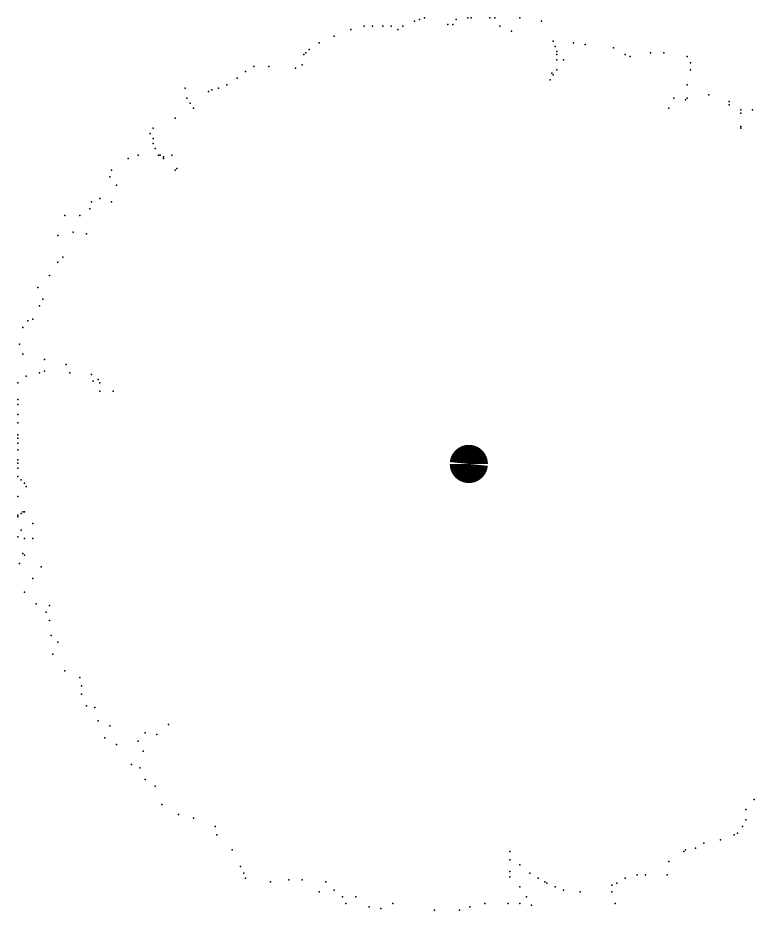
# Model space of a CAD drawing. Header units: metres. Extents: x 7 to 327053, y 40 to 7393807.
# Drawn here: x 326099.025 to 326100.256, y 7392861.958 to 7392863.452 of the extents above; entities that cross this region are included whole.
import ezdxf

# ---------------------------------------------------------------- set-up
doc = ezdxf.new("R2010")
doc.units = ezdxf.units.M
doc.layers.get('0').update_dxf_attribs({"lineweight": 18})
doc.layers.add('VEGET', color=64, linetype='Continuous')

# ---------------------------------------------------------------- blocks, each defined once
blk = doc.blocks.new('A$C0D2935C8')
at = {"const_width": 0.256}
blk.add_lwpolyline([(5.917, 5.978, 1), (6.173, 5.978, 1)], format="xyb", close=True, dxfattribs=at)
for p in [(4.643, 11.843), (4.755, 11.843), (4.89, 11.843), (5.002, 11.843), (5.159, 11.843), (5.316, 11.91), (5.383, 11.932), (5.45, 11.955), (5.764, 11.865), (5.832, 11.865), (5.876, 11.932), (6.033, 11.955), (6.078, 11.955), (6.325, 11.955), (6.392, 11.955), (6.46, 11.843), (6.729, 11.955), (7.02, 11.91), (7.02, 11.91), (4.463, 11.798), (5.091, 11.798), (6.616, 11.776), (4.037, 11.618), (4.239, 11.708), (7.177, 11.641), (7.447, 11.618), (3.858, 11.484), (3.903, 11.529), (7.2, 11.573), (7.222, 11.506), (7.603, 11.596), (7.985, 11.551), (8.478, 11.484), (8.658, 11.484), (3.835, 11.462), (7.222, 11.462), (7.222, 11.394), (7.312, 11.394), (8.142, 11.462), (8.209, 11.439), (8.972, 11.439), (3.162, 11.304), (3.162, 11.304), (3.364, 11.304), (3.723, 11.282), (3.813, 11.327), (7.222, 11.259), (9.017, 11.35), (9.017, 11.259), (9.017, 11.259), (2.938, 11.147), (3.05, 11.237), (7.133, 11.125), (7.133, 11.125), (7.155, 11.215), (7.177, 11.192), (2.243, 11.013), (2.691, 11.013), (2.803, 11.058), (8.972, 11.058), (2.557, 10.968), (2.602, 10.991), (9.263, 10.923), (2.265, 10.878), (2.31, 10.811), (8.792, 10.878), (8.949, 10.856), (8.972, 10.878), (9.532, 10.833), (9.532, 10.789), (2.355, 10.744), (8.725, 10.744), (9.69, 10.721), (9.69, 10.677), (9.846, 10.721), (2.108, 10.609), (10.048, 10.564), (1.772, 10.407), (1.816, 10.475), (9.69, 10.497), (9.69, 10.475), (10.071, 10.43), (1.816, 10.34), (9.959, 10.317), (1.816, 10.273), (1.839, 10.205), (1.48, 10.071), (1.615, 10.116), (1.884, 10.116), (1.906, 10.116), (1.951, 10.093), (1.951, 10.071), (2.063, 10.116), (10.183, 10.161), (10.183, 10.071), (10.407, 10.049), (2.131, 9.936), (1.233, 9.824), (1.256, 9.914), (2.108, 9.914), (10.407, 9.869), (1.323, 9.712), (10.609, 9.802), (10.654, 9.757), (10.587, 9.644), (0.987, 9.488), (1.099, 9.533), (1.256, 9.488), (10.833, 9.465), (0.964, 9.398), (10.968, 9.33), (0.628, 9.308), (0.83, 9.308), (10.99, 9.196), (0.538, 9.039), (0.74, 9.084), (0.919, 9.062), (11.215, 9.062), (11.282, 9.039), (0.605, 8.748), (11.215, 8.77), (0.538, 8.68), (11.215, 8.68), (0.426, 8.501), (11.035, 8.501), (11.08, 8.546), (11.282, 8.501), (11.035, 8.434), (11.102, 8.456), (11.484, 8.478), (11.484, 8.389), (0.269, 8.344), (11.461, 8.366), (0.336, 8.187), (0.291, 8.097), (11.461, 8.097), (11.461, 8.052), (0.134, 7.895), (0.202, 7.918), (11.551, 7.895), (11.686, 7.895), (0.067, 7.806), (11.753, 7.671), (11.753, 7.671), (0.022, 7.581), (0.067, 7.447), (11.865, 7.447), (12, 7.492), (0.359, 7.379), (0.65, 7.312), (11.73, 7.379), (0.291, 7.2), (0.359, 7.222), (0.695, 7.2), (0.987, 7.178), (11.91, 7.222), (0, 7.065), (0.112, 7.155), (1.009, 7.087), (1.076, 7.11), (1.099, 7.065), (11.865, 7.065), (1.099, 6.953), (1.278, 6.953), (0, 6.841), (11.775, 6.863), (0, 6.774), (11.775, 6.774), (0, 6.639), (11.82, 6.639), (11.888, 6.594), (0, 6.527), (11.91, 6.46), (0, 6.37), (11.865, 6.347), (11.933, 6.392), (11.933, 6.347), (0, 6.325), (0, 6.258), (12, 6.325), (12, 6.28), (0, 6.168), (10.856, 6.146), (10.99, 6.146), (11.282, 6.123), (11.484, 6.146), (11.775, 6.101), (12.022, 6.168), (0, 6.033), (0, 5.989), (11.17, 6.078), (11.17, 6.078), (11.551, 6.033), (11.775, 6.033), (11.888, 5.989), (11.888, 5.989), (0, 5.921), (11.933, 5.877), (0, 5.809), (0.045, 5.764), (11.91, 5.786), (0.09, 5.719), (0.112, 5.675), (0, 5.54), (11.865, 5.607), (11.865, 5.495), (11.865, 5.495), (11.888, 5.405), (0, 5.293), (0, 5.271), (0.045, 5.316), (0.067, 5.338), (0.09, 5.338), (11.933, 5.316), (0.202, 5.181), (11.91, 5.226), (0.045, 5.091), (11.977, 5.114), (0, 5.002), (0.09, 4.979), (0.202, 4.979), (11.888, 4.979), (0.067, 4.777), (0.09, 4.755), (0.022, 4.643), (0.314, 4.598), (10.99, 4.576), (10.99, 4.576), (11.17, 4.576), (11.372, 4.576), (11.529, 4.576), (11.641, 4.576), (11.753, 4.598), (11.82, 4.598), (11.91, 4.62), (12.045, 4.643), (0.202, 4.441), (11.17, 4.531), (11.17, 4.531), (11.394, 4.508), (11.888, 4.418), (0.09, 4.262), (11.753, 4.217), (11.888, 4.262), (0.246, 4.104), (0.426, 4.082), (11.753, 4.082), (0.381, 3.992), (11.686, 3.948), (0.426, 3.88), (11.641, 3.903), (11.641, 3.88), (11.663, 3.746), (0.448, 3.678), (0.538, 3.589), (11.484, 3.656), (11.484, 3.611), (11.574, 3.678), (11.529, 3.499), (0.471, 3.431), (11.506, 3.431), (11.394, 3.275), (0.628, 3.208), (0.83, 3.117), (11.372, 3.208), (11.372, 3.162), (11.372, 3.14), (0.852, 3.005), (11.372, 3.095), (11.394, 3.05), (11.394, 3.05), (0.852, 2.893), (11.349, 2.961), (11.26, 2.826), (0.919, 2.736), (1.032, 2.714), (10.968, 2.647), (11.013, 2.669), (11.147, 2.714), (1.076, 2.534), (10.968, 2.512), (1.233, 2.467), (2.019, 2.489), (10.901, 2.445), (1.166, 2.31), (1.705, 2.377), (1.861, 2.355), (1.861, 2.355), (10.609, 2.288), (10.676, 2.333), (10.744, 2.333), (10.856, 2.377), (1.323, 2.22), (1.615, 2.265), (1.682, 2.131), (10.497, 2.041), (1.525, 1.951), (10.564, 1.929), (1.637, 1.907), (10.183, 1.861), (10.183, 1.794), (10.273, 1.884), (1.705, 1.749), (9.959, 1.682), (9.959, 1.682), (9.959, 1.682), (1.839, 1.66), (9.959, 1.57), (9.869, 1.48), (1.929, 1.413), (9.757, 1.346), (2.153, 1.279), (2.355, 1.233), (9.757, 1.211), (2.647, 1.121), (9.712, 1.121), (2.669, 1.009), (9.6, 1.009), (9.645, 1.032), (9.196, 0.897), (9.42, 0.942), (2.871, 0.807), (6.594, 0.785), (8.927, 0.785), (8.949, 0.807), (9.084, 0.83), (6.594, 0.673), (6.729, 0.606), (8.725, 0.65), (2.983, 0.583), (3.028, 0.493), (6.594, 0.516), (6.863, 0.493), (3.05, 0.426), (3.387, 0.381), (3.633, 0.404), (3.813, 0.404), (4.127, 0.381), (6.594, 0.448), (6.975, 0.426), (7.065, 0.381), (7.065, 0.381), (7.088, 0.359), (8.03, 0.359), (8.142, 0.426), (8.299, 0.471), (8.411, 0.471), (8.703, 0.471), (4.037, 0.246), (4.239, 0.269), (6.729, 0.314), (7.2, 0.314), (7.312, 0.269), (7.536, 0.246), (7.962, 0.336), (7.962, 0.246), (4.351, 0.179), (4.531, 0.179), (6.819, 0.179), (4.396, 0.09), (4.71, 0.045), (4.867, 0.022), (5.024, 0.09), (5.024, 0.09), (5.585, 0), (5.921, 0), (6.056, 0.045), (6.258, 0.09), (6.572, 0.09), (6.729, 0.09), (6.886, 0.067), (8.007, 0.09)]:
    blk.add_point(p)
blk = doc.blocks.new('*U60')
at = {"layer": 'VEGET', "xscale": 0.125, "yscale": 0.125, "zscale": 0.125}
blk.add_blockref('A$C0D2935C8', (-0.7528, -0.7472), dxfattribs=at)
blk = doc.blocks.new('*U61')
at = {"color": 0, "linetype": 'ByBlock', "lineweight": -2, "transparency": 16777216}
blk.add_blockref('*U60', (0, -12.3), dxfattribs=at)

msp = doc.modelspace()

# ---------------------------------------------------------------- block references
msp.add_blockref('*U61', (326099.7773, 7392875.0051))

doc.saveas('drawing.dxf')
